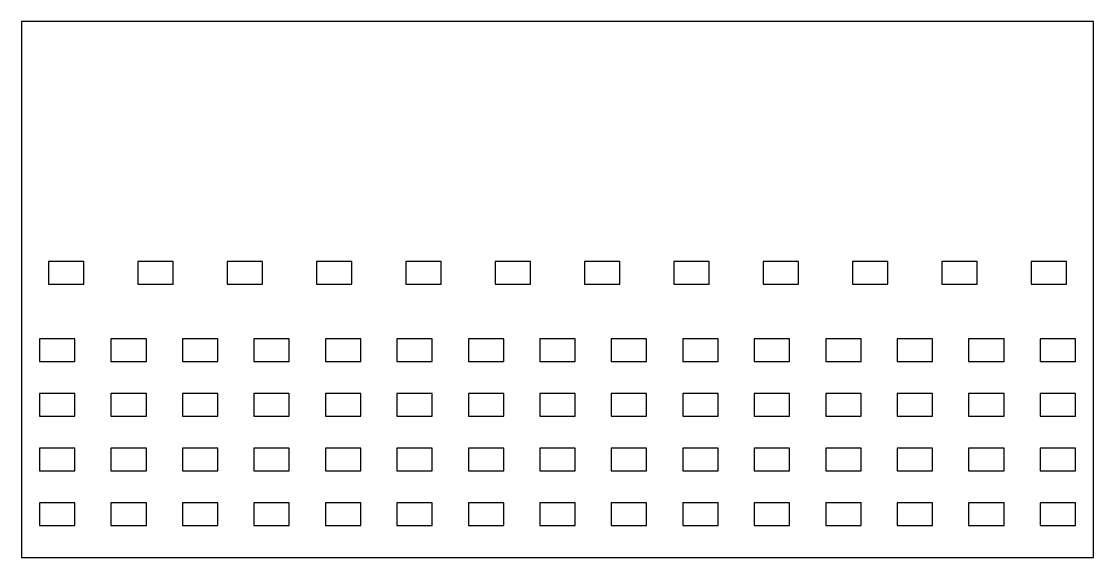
# Model space of a CAD drawing. Extents: x 0 to 100, y 0 to 50.
import ezdxf

# ---------------------------------------------------------------- set-up
doc = ezdxf.new("R2010")
doc.units = 0
doc.layers.get('0').update_dxf_attribs({"linetype": 'continuous'})

# ---------------------------------------------------------------- blocks, each defined once
blk = doc.blocks.new('SKETCH')
at = {"color": 7}
for points in [[(0, 0), (100, 0), (100, 50), (0, 50)], [(2.516667, 25.5), (5.816667, 25.5), (5.816667, 27.6), (2.516667, 27.6)], [(10.85, 25.5), (14.15, 25.5), (14.15, 27.6), (10.85, 27.6)], [(19.183333, 25.5), (22.483333, 25.5), (22.483333, 27.6), (19.183333, 27.6)], [(27.516669, 25.5), (30.816669, 25.5), (30.816669, 27.6), (27.516669, 27.6)], [(35.850002, 25.5), (39.150002, 25.5), (39.150002, 27.6), (35.850002, 27.6)], [(44.183335, 25.5), (47.483335, 25.5), (47.483335, 27.6), (44.183335, 27.6)], [(52.516668, 25.5), (55.816668, 25.5), (55.816668, 27.6), (52.516668, 27.6)], [(60.850001, 25.5), (64.150001, 25.5), (64.150001, 27.6), (60.850001, 27.6)], [(69.183334, 25.5), (72.483334, 25.5), (72.483334, 27.6), (69.183334, 27.6)], [(77.516667, 25.5), (80.816667, 25.5), (80.816667, 27.6), (77.516667, 27.6)], [(85.85, 25.5), (89.15, 25.5), (89.15, 27.6), (85.85, 27.6)], [(94.183333, 25.5), (97.483333, 25.5), (97.483333, 27.6), (94.183333, 27.6)], [(1.683333, 18.3), (4.983333, 18.3), (4.983333, 20.4), (1.683333, 20.4)], [(8.35, 18.3), (11.65, 18.3), (11.65, 20.4), (8.35, 20.4)], [(15.016667, 18.3), (18.316667, 18.3), (18.316667, 20.4), (15.016667, 20.4)], [(21.683334, 18.3), (24.983334, 18.3), (24.983334, 20.4), (21.683334, 20.4)], [(28.350001, 18.3), (31.650001, 18.3), (31.650001, 20.4), (28.350001, 20.4)], [(35.016668, 18.3), (38.316668, 18.3), (38.316668, 20.4), (35.016668, 20.4)], [(41.683335, 18.3), (44.983335, 18.3), (44.983335, 20.4), (41.683335, 20.4)], [(48.350002, 18.3), (51.650002, 18.3), (51.650002, 20.4), (48.350002, 20.4)], [(55.016669, 18.3), (58.316669, 18.3), (58.316669, 20.4), (55.016669, 20.4)], [(61.683336, 18.3), (64.983336, 18.3), (64.983336, 20.4), (61.683336, 20.4)], [(68.350003, 18.3), (71.650003, 18.3), (71.650003, 20.4), (68.350003, 20.4)], [(75.01667, 18.3), (78.31667, 18.3), (78.31667, 20.4), (75.01667, 20.4)], [(81.683337, 18.3), (84.983337, 18.3), (84.983337, 20.4), (81.683337, 20.4)], [(88.350004, 18.3), (91.650004, 18.3), (91.650004, 20.4), (88.350004, 20.4)], [(95.016671, 18.3), (98.316671, 18.3), (98.316671, 20.4), (95.016671, 20.4)], [(1.683333, 13.2), (4.983333, 13.2), (4.983333, 15.3), (1.683333, 15.3)], [(8.35, 13.2), (11.65, 13.2), (11.65, 15.3), (8.35, 15.3)], [(15.016667, 13.2), (18.316667, 13.2), (18.316667, 15.3), (15.016667, 15.3)], [(21.683334, 13.2), (24.983334, 13.2), (24.983334, 15.3), (21.683334, 15.3)], [(28.350001, 13.2), (31.650001, 13.2), (31.650001, 15.3), (28.350001, 15.3)], [(35.016668, 13.2), (38.316668, 13.2), (38.316668, 15.3), (35.016668, 15.3)], [(41.683335, 13.2), (44.983335, 13.2), (44.983335, 15.3), (41.683335, 15.3)], [(48.350002, 13.2), (51.650002, 13.2), (51.650002, 15.3), (48.350002, 15.3)], [(55.016669, 13.2), (58.316669, 13.2), (58.316669, 15.3), (55.016669, 15.3)], [(61.683336, 13.2), (64.983336, 13.2), (64.983336, 15.3), (61.683336, 15.3)], [(68.350003, 13.2), (71.650003, 13.2), (71.650003, 15.3), (68.350003, 15.3)], [(75.01667, 13.2), (78.31667, 13.2), (78.31667, 15.3), (75.01667, 15.3)], [(81.683337, 13.2), (84.983337, 13.2), (84.983337, 15.3), (81.683337, 15.3)], [(88.350004, 13.2), (91.650004, 13.2), (91.650004, 15.3), (88.350004, 15.3)], [(95.016671, 13.2), (98.316671, 13.2), (98.316671, 15.3), (95.016671, 15.3)], [(1.683333, 8.1), (4.983333, 8.1), (4.983333, 10.2), (1.683333, 10.2)], [(8.35, 8.1), (11.65, 8.1), (11.65, 10.2), (8.35, 10.2)], [(15.016667, 8.1), (18.316667, 8.1), (18.316667, 10.2), (15.016667, 10.2)], [(21.683334, 8.1), (24.983334, 8.1), (24.983334, 10.2), (21.683334, 10.2)], [(28.350001, 8.1), (31.650001, 8.1), (31.650001, 10.2), (28.350001, 10.2)], [(35.016668, 8.1), (38.316668, 8.1), (38.316668, 10.2), (35.016668, 10.2)], [(41.683335, 8.1), (44.983335, 8.1), (44.983335, 10.2), (41.683335, 10.2)], [(48.350002, 8.1), (51.650002, 8.1), (51.650002, 10.2), (48.350002, 10.2)], [(55.016669, 8.1), (58.316669, 8.1), (58.316669, 10.2), (55.016669, 10.2)], [(61.683336, 8.1), (64.983336, 8.1), (64.983336, 10.2), (61.683336, 10.2)], [(68.350003, 8.1), (71.650003, 8.1), (71.650003, 10.2), (68.350003, 10.2)], [(75.01667, 8.1), (78.31667, 8.1), (78.31667, 10.2), (75.01667, 10.2)], [(81.683337, 8.1), (84.983337, 8.1), (84.983337, 10.2), (81.683337, 10.2)], [(88.350004, 8.1), (91.650004, 8.1), (91.650004, 10.2), (88.350004, 10.2)], [(95.016671, 8.1), (98.316671, 8.1), (98.316671, 10.2), (95.016671, 10.2)], [(1.683333, 3), (4.983333, 3), (4.983333, 5.1), (1.683333, 5.1)], [(8.35, 3), (11.65, 3), (11.65, 5.1), (8.35, 5.1)], [(15.016667, 3), (18.316667, 3), (18.316667, 5.1), (15.016667, 5.1)], [(21.683334, 3), (24.983334, 3), (24.983334, 5.1), (21.683334, 5.1)], [(28.350001, 3), (31.650001, 3), (31.650001, 5.1), (28.350001, 5.1)], [(35.016668, 3), (38.316668, 3), (38.316668, 5.1), (35.016668, 5.1)], [(41.683335, 3), (44.983335, 3), (44.983335, 5.1), (41.683335, 5.1)], [(48.350002, 3), (51.650002, 3), (51.650002, 5.1), (48.350002, 5.1)], [(55.016669, 3), (58.316669, 3), (58.316669, 5.1), (55.016669, 5.1)], [(61.683336, 3), (64.983336, 3), (64.983336, 5.1), (61.683336, 5.1)], [(68.350003, 3), (71.650003, 3), (71.650003, 5.1), (68.350003, 5.1)], [(75.01667, 3), (78.31667, 3), (78.31667, 5.1), (75.01667, 5.1)], [(81.683337, 3), (84.983337, 3), (84.983337, 5.1), (81.683337, 5.1)], [(88.350004, 3), (91.650004, 3), (91.650004, 5.1), (88.350004, 5.1)], [(95.016671, 3), (98.316671, 3), (98.316671, 5.1), (95.016671, 5.1)]]:
    blk.add_lwpolyline(points, close=True, dxfattribs=at)

msp = doc.modelspace()

# ---------------------------------------------------------------- block references
at = {"color": 7}
msp.add_blockref('SKETCH', (0, 0), dxfattribs=at)

doc.saveas('drawing.dxf')
